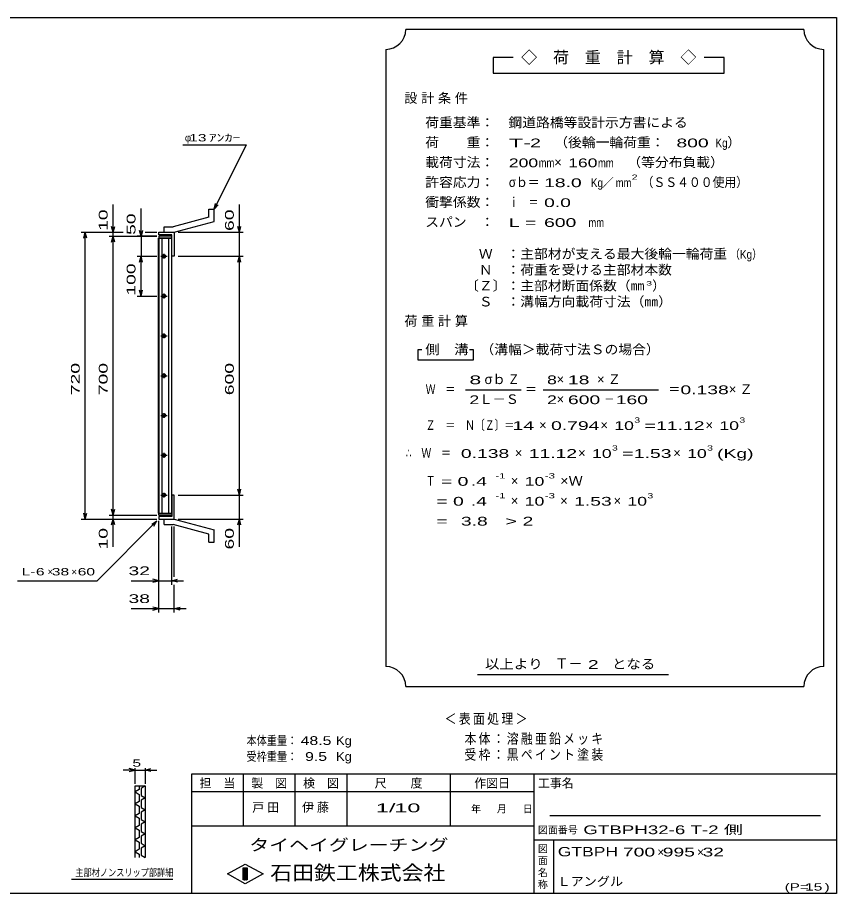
# Model space of a CAD drawing. Units: millimetres, scale not verified. Extents: x -1820 to 1736, y -1282 to 1048.
# Drawn here: x -321 to 1736, y -1152 to 1048 of the extents above; entities that cross this region are included whole.
import ezdxf
from ezdxf.enums import TextEntityAlignment as Align

# ---------------------------------------------------------------- set-up
doc = ezdxf.new("R2010")
doc.units = ezdxf.units.MM
doc.header["$LTSCALE"] = 10
for name, color, linetype, lineweight in [('0_2', 150, 'Continuous', 25), ('16', 3, 'Continuous', 25), ('19', 6, 'Continuous', 25), ('22', 4, 'Continuous', 25), ('24', 2, 'Continuous', 25), ('32', 4, 'Continuous', 25)]:
    doc.layers.add(name, color=color, linetype=linetype, lineweight=lineweight)
doc.styles.add('ベクトル', font='')
doc.styles.get('ベクトル').set_extended_font_data('ベクトル')

msp = doc.modelspace()

# ---------------------------------------------------------------- linework, layer by layer
at = {"layer": '0_2'}
for p, q in [((-1724, 1048.5), (1736, 1048.5)), ((1736, 1048.5), (1736, -1151.5)), ((1736, -851.5), (116, -851.5)), ((116, -851.5), (116, -1151.5)), ((246, -851.5), (246, -981.5)), ((376, -981.5), (376, -851.5)), ((506, -851.5), (506, -981.5)), ((766, -981.5), (766, -851.5)), ((976, -851.5), (976, -1151.5)), ((976, -896.5), (116, -896.5)), ((1696, -956.5), (1016, -956.5)), ((116, -981.5), (976, -981.5)), ((976, -1016.5), (1736, -1016.5)), ((1026, -1151.5), (1026, -1016.5)), ((206, -1102.5), (251, -1077.5)), ((251, -1077.5), (296, -1102.5)), ((246, -1087.5), (256, -1087.5)), ((246, -1117.5), (246, -1087.5)), ((246, -1087.5), (248, -1087.5)), ((248, -1087.5), (248, -1117.5)), ((250, -1117.5), (250, -1087.5)), ((250, -1087.5), (252, -1087.5)), ((252, -1087.5), (252, -1117.5)), ((254, -1117.5), (254, -1087.5)), ((254, -1087.5), (256, -1087.5)), ((256, -1087.5), (256, -1117.5)), ((256, -1087.5), (256, -1117.5)), ((251, -1127.5), (206, -1102.5)), ((256, -1117.5), (246, -1117.5)), ((248, -1117.5), (250, -1117.5)), ((296, -1102.5), (251, -1127.5)), ((252, -1117.5), (254, -1117.5)), ((1736, -1151.5), (-1724, -1151.5))]:
    msp.add_line(p, q, dxfattribs=at)
at = {"layer": '16'}
for p, q in [((33.3, -196.5), (33.3, 494.5)), ((33.3, 494.5), (34, 494.5)), ((66, 499), (34, 499)), ((34, 499), (34, 494.5)), ((34, 494.5), (66, 494.5)), ((34, 494.5), (34, -196.5)), ((66, 494.5), (34, 494.5)), ((41.5, 494.5), (41.5, -196.5)), ((58.5, -196.5), (58.5, 494.5)), ((66, 494.5), (66, 499)), ((66, -196.5), (66, 494.5)), ((38.5, 449), (54.5, 449)), ((48.5, 452), (44.5, 452)), ((44.5, 446), (48.5, 446)), ((46.5, 455), (46.5, 443)), ((48.5, 352), (44.5, 352)), ((46.5, 355), (46.5, 343)), ((38.5, 349), (54.5, 349)), ((44.5, 346), (48.5, 346)), ((38.5, 249), (54.5, 249)), ((48.5, 252), (44.5, 252)), ((44.5, 246), (48.5, 246)), ((46.5, 255), (46.5, 243)), ((46.5, 155), (46.5, 143)), ((38.5, 149), (54.5, 149)), ((48.5, 152), (44.5, 152)), ((44.5, 146), (48.5, 146)), ((38.5, 49), (54.5, 49)), ((48.5, 52), (44.5, 52)), ((44.5, 46), (48.5, 46)), ((46.5, 55), (46.5, 43)), ((38.5, -51), (54.5, -51)), ((48.5, -48), (44.5, -48)), ((44.5, -54), (48.5, -54)), ((46.5, -45), (46.5, -57)), ((38.5, -151), (54.5, -151)), ((48.5, -148), (44.5, -148)), ((44.5, -154), (48.5, -154)), ((46.5, -145), (46.5, -157)), ((34, -196.5), (33.3, -196.5)), ((34, -196.5), (66, -196.5)), ((34, -201), (34, -196.5)), ((34, -196.5), (66, -196.5)), ((66, -196.5), (66, -201)), ((66, -201), (34, -201))]:
    msp.add_line(p, q, dxfattribs=at)
for centre, radius, start, end in [((44.5, 449), 3, 90, 270), ((46.5, 449), 4, 46.6, 133.4), ((46.5, 449), 4, 226.6, 313.4), ((48.5, 449), 3, 270, 90), ((44.5, 349), 3, 90, 270), ((46.5, 349), 4, 46.6, 133.4), ((48.5, 349), 3, 270, 90), ((46.5, 349), 4, 226.6, 313.4), ((44.5, 249), 3, 90, 270), ((46.5, 249), 4, 46.6, 133.4), ((46.5, 249), 4, 226.6, 313.4), ((48.5, 249), 3, 270, 90), ((44.5, 149), 3, 90, 270), ((46.5, 149), 4, 46.6, 133.4), ((46.5, 149), 4, 226.6, 313.4), ((48.5, 149), 3, 270, 90), ((44.5, 49), 3, 90, 270), ((46.5, 49), 4, 46.6, 133.4), ((46.5, 49), 4, 226.6, 313.4), ((48.5, 49), 3, 270, 90), ((44.5, -51), 3, 90, 270), ((46.5, -51), 4, 46.6, 133.4), ((46.5, -51), 4, 226.6, 313.4), ((48.5, -51), 3, 270, 90), ((44.5, -151), 3, 90, 270), ((46.5, -151), 4, 46.6, 133.4), ((46.5, -151), 4, 226.6, 313.4), ((48.5, -151), 3, 270, 90)]:
    msp.add_arc(centre, radius, start, end, dxfattribs=at)
at = {"layer": '19'}
for p, q in [((159, 567), (173, 567)), ((159, 547), (159, 567)), ((173, 536), (173, 567)), ((159, 547), (70, 523)), ((72, 509), (173, 536)), ((34, 503), (34, 509)), ((34, 509), (71, 509)), ((47, 523), (70, 523)), ((47, 509), (47, 523)), ((47, 509), (72, 509)), ((71, 509), (72, 508)), ((72, 508), (72, 449)), ((66, 503), (34, 503)), ((66, 449), (66, 503)), ((72, 449), (66, 449)), ((72, -151), (66, -151)), ((66, -151), (66, -205)), ((72, -210), (72, -151)), ((34, -205), (34, -211)), ((66, -205), (34, -205)), ((34, -211), (71, -211)), ((47, -211), (72, -211)), ((47, -225), (47, -211)), ((71, -211), (72, -210)), ((72, -211), (173, -238)), ((47, -225), (70, -225)), ((159, -249), (70, -225)), ((173, -269), (173, -238)), ((159, -269), (159, -249)), ((159, -269), (173, -269))]:
    msp.add_line(p, q, dxfattribs=at)
at = {"layer": '22'}
for p, q in [((94, 729), (254, 729)), ((173, 567), (254, 729)), ((-81, 509), (-81, 579)), ((173, 567), (176, 581.6)), ((173, 567), (183, 578)), ((236, 509), (236, 579)), ((-11, 499), (-11, 569)), ((-161, 509), (-56, 509)), ((-155, 494), (-151, 509)), ((-147, 494), (-151, 509)), ((-151, -211), (-151, 509)), ((-91, 509), (-56, 509)), ((-81, 509), (-85, 524)), ((-81, 509), (-77, 524)), ((-81, 499), (-81, 509)), ((-11, 499), (-15, 514)), ((-7, 514), (-11, 499)), ((-1, 509), (29, 509)), ((-1, 509), (29, 509)), ((82, 509), (246, 509)), ((236, 509), (232, 524)), ((236, 509), (240, 524)), ((236, 449), (236, 509)), ((-91, 499), (29, 499)), ((-85, 484), (-81, 499)), ((-77, 484), (-81, 499)), ((-81, -201), (-81, 499)), ((29, 499), (-21, 499)), ((-11, 499), (-11, 449)), ((-21, 449), (29, 449)), ((-15, 434), (-11, 449)), ((-7, 434), (-11, 449)), ((-11, 349), (-11, 449)), ((82, 449), (246, 449)), ((232, 434), (236, 449)), ((240, 434), (236, 449)), ((236, -151), (236, 449)), ((-11, 349), (-15, 364)), ((-11, 349), (-7, 364)), ((-21, 349), (29, 349)), ((82, -151), (246, -151)), ((236, -151), (232, -136)), ((236, -151), (240, -136)), ((236, -211), (236, -151)), ((-151, -211), (-155, -196)), ((-151, -211), (-147, -196)), ((-81, -201), (-85, -186)), ((-81, -201), (-77, -186)), ((-161, -211), (29, -211)), ((-121, -366), (29, -216)), ((-91, -201), (29, -201)), ((-91, -211), (29, -211)), ((-85, -226), (-81, -211)), ((-81, -211), (-81, -201)), ((-77, -226), (-81, -211)), ((-81, -281), (-81, -211)), ((16, -224), (29, -216)), ((21, -229), (29, -216)), ((34, -376), (34, -216)), ((34, -446), (34, -216)), ((82, -211), (246, -211)), ((232, -226), (236, -211)), ((240, -226), (236, -211)), ((236, -281), (236, -211)), ((66, -376), (66, -230)), ((72, -356), (72, -230)), ((-321, -366), (-121, -366)), ((-36, -366), (34, -366)), ((34, -366), (19, -362)), ((19, -370), (34, -366)), ((34, -366), (66, -366)), ((66, -366), (81, -362)), ((81, -370), (66, -366)), ((66, -366), (96, -366)), ((72, -446), (72, -376)), ((-36, -436), (34, -436)), ((34, -436), (19, -432)), ((19, -440), (34, -436)), ((34, -436), (72, -436)), ((72, -436), (87, -432)), ((87, -440), (72, -436)), ((72, -436), (102, -436))]:
    msp.add_line(p, q, dxfattribs=at)
at = {"layer": '24', "color": 4}
for p, q in [((1654, 1018.5), (654, 1018.5)), ((604, 968.5), (604, -581.5)), ((1704, -581.5), (1704, 968.5)), ((924, 948.5), (874, 948.5)), ((874, 948.5), (874, 908.5)), ((1454, 948.5), (1404, 948.5)), ((1454, 908.5), (1454, 948.5)), ((874, 908.5), (1454, 908.5)), ((694, 213.5), (684, 213.5)), ((684, 213.5), (684, 188.5)), ((824, 213.5), (814, 213.5)), ((824, 188.5), (824, 213.5)), ((684, 188.5), (824, 188.5)), ((804, 113.5), (944, 113.5)), ((999, 113.5), (1289, 113.5)), ((834, -601.5), (1314, -601.5)), ((654, -631.5), (1654, -631.5))]:
    msp.add_line(p, q, dxfattribs=at)
for centre, start, end in [((604, 1018.5), 270, 0), ((1704, 1018.5), 180, 270), ((604, -631.5), 0, 90), ((1704, -631.5), 90, 180)]:
    msp.add_arc(centre, 50, start, end, dxfattribs=at)
at = {"layer": '32'}
for p, q in [((-26, -841.5), (-56, -841.5)), ((-26, -841.5), (-41, -837.5)), ((-41, -845.5), (-26, -841.5)), ((-26, -876.5), (-26, -836.5)), ((-26, -841.5), (-1, -841.5)), ((-1, -836.5), (-1, -876.5)), ((-1, -841.5), (14, -837.5)), ((14, -845.5), (-1, -841.5)), ((-1, -841.5), (29, -841.5)), ((-26, -881.5), (-1, -881.5)), ((-26, -1061.5), (-26, -881.5)), ((-16, -890.5), (-26, -896.5)), ((-26, -896.5), (-16, -902.5)), ((-16, -881.5), (-16, -890.5)), ((-1, -881.5), (-11, -887.5)), ((-11, -887.5), (-11, -905.5)), ((-1, -881.5), (-1, -1061.5)), ((-16, -920.5), (-26, -926.5)), ((-16, -902.5), (-16, -920.5)), ((-11, -905.5), (-1, -911.5)), ((-1, -911.5), (-11, -917.5)), ((-11, -917.5), (-11, -935.5)), ((-26, -926.5), (-16, -932.5)), ((-16, -932.5), (-16, -950.5)), ((-11, -935.5), (-1, -941.5)), ((-1, -941.5), (-11, -947.5)), ((-16, -950.5), (-26, -956.5)), ((-26, -956.5), (-16, -962.5)), ((-16, -962.5), (-16, -980.5)), ((-11, -947.5), (-11, -965.5)), ((-11, -965.5), (-1, -971.5)), ((-16, -980.5), (-26, -986.5)), ((-26, -986.5), (-16, -992.5)), ((-1, -971.5), (-11, -977.5)), ((-11, -977.5), (-11, -995.5)), ((-16, -1010.5), (-26, -1016.5)), ((-16, -992.5), (-16, -1010.5)), ((-11, -995.5), (-1, -1001.5)), ((-1, -1001.5), (-11, -1007.5)), ((-11, -1007.5), (-11, -1025.5)), ((-26, -1016.5), (-16, -1022.5)), ((-16, -1022.5), (-16, -1040.5)), ((-11, -1025.5), (-1, -1031.5)), ((-1, -1031.5), (-11, -1037.5)), ((-16, -1040.5), (-26, -1046.5)), ((-26, -1046.5), (-16, -1052.5)), ((-16, -1052.5), (-16, -1061.5)), ((-11, -1037.5), (-11, -1055.5)), ((-11, -1055.5), (-1, -1061.5)), ((69, -1116.5), (-186, -1116.5))]:
    msp.add_line(p, q, dxfattribs=at)

# ---------------------------------------------------------------- texts
at = {"layer": '0_2', "style": 'ベクトル'}
for s, height, p in [('担\u3000当', 21.99, (136, -874.5)), ('製\u3000図', 21.99, (266, -874.5)), ('検\u3000図', 21.99, (396, -874.5)), ('尺\u3000\u3000度', 21.99, (576, -874.5)), ('作図日', 21.99, (826, -874.5)), ('工事名', 21.99, (986, -874.5)), ('年', 18.3, (818, -939)), ('月', 18.3, (883, -939)), ('日', 18.3, (948, -939)), ('図面番号', 18.33, (986, -992)), ('図', 18.3, (986, -1039)), ('面', 18.3, (986, -1069)), ('名', 18.3, (986, -1099)), ('称', 18.3, (986, -1129))]:
    msp.add_text(s, height=height, dxfattribs=at).set_placement(p, align=Align.MIDDLE_LEFT)
at = {"layer": '0_2', "color": 222, "style": 'ベクトル'}
for s, height, width, p in [('タイヘイグレーチング', 29.33, 1.25, (261, -1029.5)), ('石田鉄工株式会社', 36.66, 1.1, (313.5, -1099.5))]:
    msp.add_text(s, height=height, dxfattribs=dict(at, width=width)).set_placement(p, align=Align.MIDDLE_LEFT)
at = {"layer": '22', "color": 2, "style": 'ベクトル'}
for s, height, p in [('φ', 18.3, (99, 746.5)), ('×', 18.3, (-246, -343.5)), ('×', 18.3, (-186, -343.5)), ('×', 22, (1286, -1047.5)), ('×', 22, (1386, -1047.5))]:
    msp.add_text(s, height=height, dxfattribs=at).set_placement(p, align=Align.MIDDLE_LEFT)
for s, height, width, p in [(' 13 ', 18.33, 1.6, (99, 746.5)), ('ｱﾝｶｰ', 18.33, 1.6, (159, 746.5)), (' 32 ', 21.99, 1.65, (-56, -341)), ('L-', 18.33, 1.6, (-311, -343.5)), (' 6 ', 18.33, 1.6, (-286, -343.5)), (' 38 ', 18.33, 1.6, (-246, -343.5)), (' 60 ', 18.33, 1.6, (-181, -343.5)), (' 38 ', 21.99, 1.65, (-56, -411)), ('本体重量：', 21.99, 0.85, (254, -767.5)), (' 48.5', 21.99, 1.35, (379, -767.5)), ('Kg', 21.99, 1.1, (479, -767.5)), ('受枠重量：', 21.99, 0.85, (254, -807.5)), ('  9.5', 21.99, 1.35, (379, -807.5)), ('Kg', 21.99, 1.1, (479, -807.5)), ('1/', 21.99, 2, (579, -936.5)), (' 10 ', 21.99, 2, (609, -936.5)), ('GTBPH32-6 T-2 側                    ', 21.99, 1.6, (1100, -991.5)), ('GTBPH', 23.46, 1.4, (1036, -1046.5)), (' 700 ', 21.99, 1.65, (1186, -1047.5)), (' 995 ', 21.99, 1.65, (1286, -1047.5)), (' 32 ', 21.99, 1.65, (1386, -1047.5)), ('Ｌアングル', 21.99, 1.1, (1035, -1121.5)), ('(P=', 18.33, 1.55, (1606, -1135)), (' 15 ', 18.33, 1.6, (1646, -1135)), (')', 18.3, 1.6, (1706, -1135))]:
    msp.add_text(s, height=height, dxfattribs=dict(at, width=width)).set_placement(p, align=Align.MIDDLE_LEFT)
at = {"layer": '22', "color": 2, "style": 'ベクトル', "width": 1.65}
for s, p in [(' 10 ', (-106, 499)), (' 50 ', (-36, 489)), (' 60 ', (211, 499)), (' 100 ', (-36, 336.5)), (' 720 ', (-176, 86.5)), (' 700 ', (-106, 86.5)), (' 600 ', (211, 86.5)), (' 10 ', (-106, -301)), (' 60 ', (211, -301))]:
    msp.add_text(s, height=21.99, rotation=90, dxfattribs=at).set_placement(p, align=Align.MIDDLE_LEFT)
at = {"layer": '22', "color": 2, "attachment_point": 4, "style": 'ベクトル'}
for s, insert, char_height in [('\\T1.2;\\W0.85;＜表面処理＞', (751.5, -714), 25.66), ('\\T1.19;\\W0.85;本体：溶融亜鉛メッキ', (801.5, -764), 25.66), ('\\T1.19;\\W0.85;受枠：黒ペイント塗装', (801.5, -804), 25.66), ('\\T1.25;戸田\u3000', (268.5, -936.5), 21.99), ('\\T1.25;伊藤\u3000', (393.5, -936.5), 21.99)]:
    msp.add_mtext(s, dxfattribs=dict(at, insert=insert, char_height=char_height))
at = {"layer": '24', "style": 'ベクトル'}
for s, height, p in [('◇\u3000荷\u3000重\u3000計\u3000算\u3000◇', 29.33, (944, 948.5)), ('）', 24.2, (1462, 735)), ('×', 24.2, (1027, 685)), ('／', 22, (1146.5, 633.5)), ('）', 24.2, (1273, 375)), ('σｂ', 24.19, (852, 140)), ('×', 24.2, (1033, 140)), ('Ｌ－Ｓ', 24.19, (839, 90)), ('×', 24.2, (1033, 90)), ('×', 24.2, (989, 25)), ('×', 24.2, (1143, 25)), ('×', 24.2, (1407, 25)), ('×', 24.2, (928, -45)), ('×', 24.2, (1087, -45)), ('×', 24.2, (1326, -45)), ('×', 24.2, (918, -115)), ('×', 24.2, (918, -165)), ('×', 24.2, (1042, -165)), ('×', 24.2, (1176, -165)), ('Ｔ－', 25.66, (1028, -574))]:
    msp.add_text(s, height=height, dxfattribs=at).set_placement(p, align=Align.MIDDLE_LEFT)
for s, height, width, p in [('荷重基準：\u3000', 24.19, 1.05, (703, 785)), ('鋼道路橋等設計示方書による', 24.19, 1.05, (912, 785)), ('荷\u3000\u3000重：\u3000', 24.19, 1.05, (703, 735)), ('（後輪一輪荷重：', 24.19, 1.05, (1027, 735)), ('T-', 21.99, 2, (913, 733.5)), (' 2 ', 21.99, 1.65, (953, 733.5)), ('  800', 21.99, 1.65, (1307, 733.5)), ('Kg', 21.99, 0.85, (1432, 733.5)), ('載荷寸法：\u3000', 24.19, 1.05, (703, 685)), ('200', 21.99, 1.5, (913, 683.5)), ('mm', 21.99, 0.8, (988, 683.5)), ('160', 21.99, 1.5, (1062, 683.5)), ('mm', 21.99, 0.8, (1137, 683.5)), ('\u3000（等分布負載）', 24.19, 1.05, (1176, 685)), ('許容応力：\u3000', 24.19, 1.05, (703, 635)), ('σｂ＝', 24.19, 0.9, (913, 635)), (' 18.0', 21.99, 1.65, (988, 633.5)), ('Kg', 21.99, 0.85, (1119, 633.5)), ('mm', 21.99, 0.8, (1181.5, 633.5)), ('2', 13.2, 1.5, (1221.5, 647.5)), ('（ＳＳ４００使用）', 24.19, 0.9, (1246.5, 635)), ('衝撃係数：\u3000', 24.19, 1.05, (703, 585)), ('ｉ\u3000＝', 24.19, 0.75, (913, 585)), (' 0.0', 21.99, 1.65, (988, 583.5)), ('スパン\u3000：\u3000', 24.19, 1.05, (703, 535)), ('L =', 21.99, 1.65, (913, 533.5)), (' 600 ', 21.99, 1.65, (988, 533.5)), ('mm', 21.99, 0.8, (1113, 533.5)), ('\u3000Ｗ\u3000：主部材が支える最大後輪一輪荷重', 24.19, 1.05, (803, 455)), ('（Kg）', 21.99, 0.85, (1468, 453.5)), ('\u3000Ｎ\u3000：荷重を受ける主部材本数', 24.19, 1.05, (803, 415)), ('〔Ｚ〕：主部材断面係数（㎜', 24.19, 1.05, (803, 375)), ('3', 11, 1.8, (1258, 381)), ('\u3000Ｓ\u3000：溝幅方向載荷寸法（㎜）', 24.19, 1.05, (803, 335)), ('側\u3000溝', 24.19, 1.1, (703, 215)), ('\u3000（溝幅＞載荷寸法Ｓの場合）', 24.19, 1.05, (807, 215)), ('8', 22, 1.8, (814, 138.5)), ('Ｚ', 24.2, 0.9, (910, 140)), ('8', 22, 1.5, (1009, 138.5)), (' 18 ', 21.99, 1.65, (1048, 138.5)), ('Ｗ\u3000＝', 24.19, 0.75, (704, 115)), ('＝', 24.2, 0.9, (954, 115)), ('＝', 24.2, 0.9, (1314, 115)), ('0.138', 21.99, 1.65, (1344, 113.5)), ('2', 22, 1.5, (814, 88.5)), ('2', 22, 1.5, (1009, 88.5)), (' 600 ', 21.99, 1.65, (1048, 88.5)), ('－', 24.2, 0.75, (1153, 90)), (' 160 ', 21.99, 1.65, (1168, 88.5)), ('3', 13.2, 1.5, (1228, 37.5)), ('3', 13.2, 1.5, (1492, 37.5)), ('Ｚ\u3000＝\u3000Ｎ〔Ｚ〕＝', 24.19, 0.75, (704, 25)), (' 14 ', 21.99, 1.65, (909, 23.5)), ('0.794', 21.99, 1.65, (1019, 23.5)), ('10', 21.99, 1.5, (1178, 23.5)), ('=', 22, 1.7, (1253, 23.5)), ('11.12', 21.99, 1.65, (1283, 23.5)), ('10', 21.99, 1.5, (1442, 23.5)), ('∴\u3000Ｗ\u3000＝', 24.19, 0.75, (654, -45)), (' 0.138', 21.99, 1.65, (779, -46.5)), ('11.12', 21.99, 1.65, (963, -46.5)), ('10', 21.99, 1.5, (1122, -46.5)), ('3', 13.2, 1.5, (1172, -32.5)), ('=', 22, 1.7, (1197, -46.5)), ('1.53', 21.99, 1.65, (1227, -46.5)), ('10', 21.99, 1.5, (1361, -46.5)), ('3', 13.2, 1.5, (1411, -32.5)), ('(Kg)', 21.99, 1.65, (1436, -46.5)), ('Ｔ', 24.2, 0.75, (704, -115)), (' = 0', 21.99, 1.65, (729, -116.5)), (' .4 ', 21.99, 1.65, (804, -116.5)), ('-1', 13.2, 1.65, (879, -102.5)), ('10', 21.99, 1.5, (953, -116.5)), ('-3', 13.2, 1.65, (1003, -102.5)), ('×Ｗ', 24.19, 1.1, (1042, -115)), ('-1', 13.2, 1.65, (879, -152.5)), ('-3', 13.2, 1.65, (1003, -152.5)), ('3', 13.2, 1.5, (1261, -152.5)), ('  = 0', 21.99, 1.65, (704, -166.5)), (' .4 ', 21.99, 1.65, (804, -166.5)), ('10', 21.99, 1.5, (953, -166.5)), ('1.53', 21.99, 1.65, (1077, -166.5)), ('10', 21.99, 1.5, (1211, -166.5)), ('  =', 21.99, 1.65, (704, -216.5)), (' 3.8', 21.99, 1.65, (779, -216.5)), ('>', 22, 1.7, (904, -216.5)), (' 2 ', 21.99, 1.65, (934, -216.5)), ('以上より\u3000', 24.19, 1.1, (853, -575)), (' 2 ', 21.99, 1.65, (1098, -576.5)), ('となる', 24.19, 1.1, (1172, -575))]:
    msp.add_text(s, height=height, dxfattribs=dict(at, width=width)).set_placement(p, align=Align.MIDDLE_LEFT)
at = {"layer": '24', "char_height": 24.19, "attachment_point": 4, "style": 'ベクトル'}
for s, insert in [('\\T1.28;設計条件', (650.5, 845)), ('\\T1.28;荷重計算', (650.5, 285)), ('\\T1.42;×Ｚ', (1134.5, 140)), ('\\T1.42;×Ｚ', (1465.5, 115))]:
    msp.add_mtext(s, dxfattribs=dict(at, insert=insert))
at = {"layer": '32', "color": 2, "style": 'ベクトル'}
for s, width, p in [(' 5 ', 1.6, (-43.5, -824)), ('主部材ノンスリップ部詳細', 0.8, (-176, -1099))]:
    msp.add_text(s, height=18.33, dxfattribs=dict(at, width=width)).set_placement(p, align=Align.MIDDLE_LEFT)

doc.saveas('drawing.dxf')
